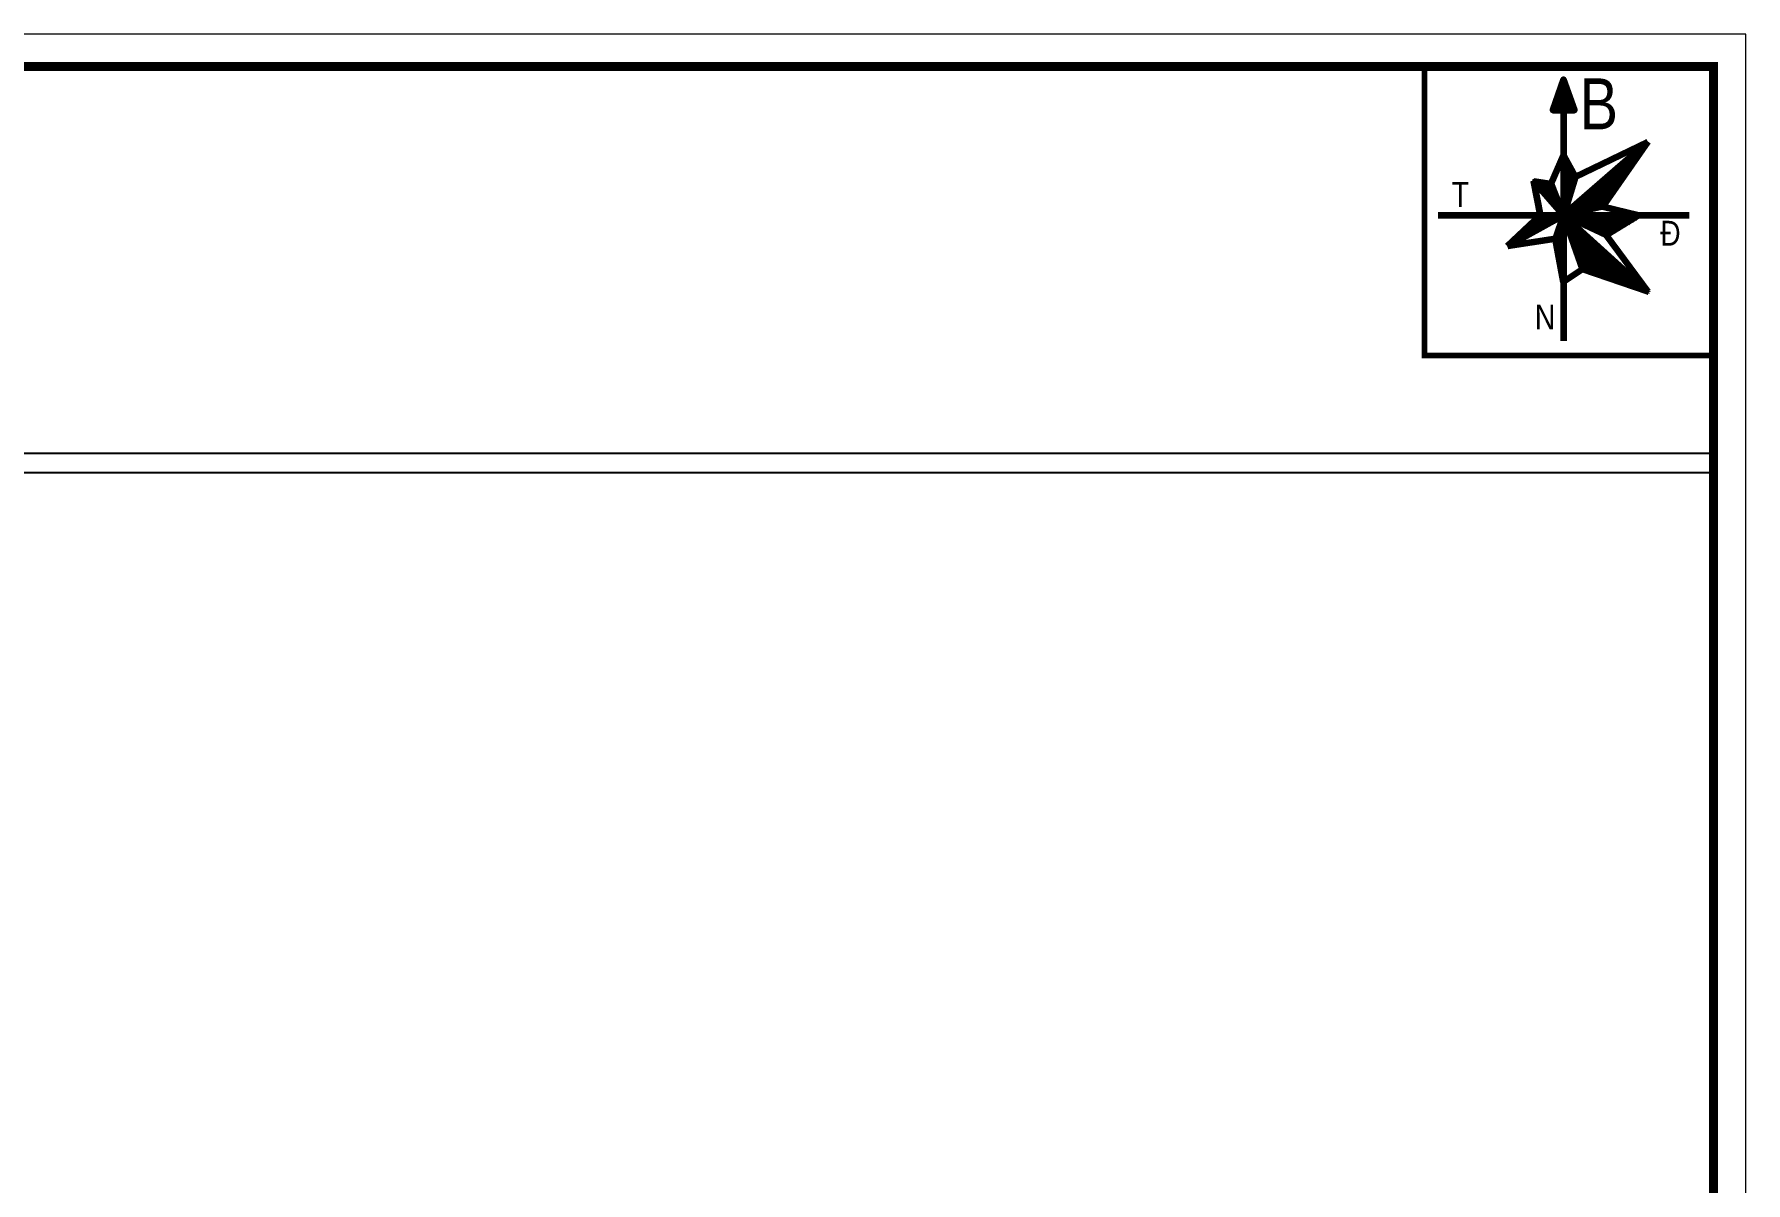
# Model space of a CAD drawing. Header units: inches. Extents: x 496359 to 501064, y 2374078 to 2377203.
# Drawn here: x 499058.2 to 499460, y 2376825.9 to 2377095.6 of the extents above; entities that cross this region are included whole.
import ezdxf

# ---------------------------------------------------------------- set-up
doc = ezdxf.new("R2010")
doc.units = ezdxf.units.IN
doc.header["$MEASUREMENT"] = 0
for name, color, linetype, lineweight in [('KHUNG', 5, 'Continuous', 106), ('khung ten QH', 7, 'Continuous', 20), ('Khungbo', 32, 'Continuous', 25)]:
    doc.layers.add(name, color=color, linetype=linetype, lineweight=lineweight)
doc.styles.add('Ten duong', font='', dxfattribs={"width": 0.85})
doc.styles.get('Ten duong').set_extended_font_data('.VnBlackH')
pattern_1 = [(45, (498618.859224, 2376502.723113), (-0.0211678553, 0.0211678553), [])]

msp = doc.modelspace()

# ---------------------------------------------------------------- hatches: boundary and pattern name
at = {"layer": 'KHUNG'}
h = msp.add_hatch(dxfattribs=at)
h.set_pattern_fill('ANSI31', color=150, scale=0.239487, style=0)
h.set_pattern_definition(pattern_1)
h.paths.add_polyline_path([(499417.27, 2377084.99), (499414.73, 2377077.72), (499417.27, 2377077.72), (499419.82, 2377077.72)])
h = msp.add_hatch(dxfattribs=at)
h.set_pattern_fill('ANSI31', color=150, scale=0.239487, style=0)
h.set_pattern_definition(pattern_1)
h.paths.add_polyline_path([(499437.06, 2377070.35), (499417.27, 2377053.09), (499417.27, 2377053.09), (499426.51, 2377055.17)])
h = msp.add_hatch(dxfattribs=at)
h.set_pattern_fill('ANSI31', color=150, scale=0.239487, style=0)
h.set_pattern_definition(pattern_1)
h.paths.add_polyline_path([(499420, 2377062.09), (499417.28, 2377067.1), (499417.27, 2377067.09), (499417.27, 2377053.09)])
h = msp.add_hatch(dxfattribs=at)
h.set_pattern_fill('ANSI31', color=150, scale=0.239487, style=0)
h.set_pattern_definition(pattern_1)
h.paths.add_polyline_path([(499414.38, 2377060.43), (499410.31, 2377061.06), (499417.27, 2377053.09)])
h = msp.add_hatch(dxfattribs=at)
h.set_pattern_fill('ANSI31', color=150, scale=0.239487, style=0)
h.set_pattern_definition(pattern_1)
h.paths.add_polyline_path([(499417.27, 2377053.09), (499411.8, 2377053.09), (499404.08, 2377045.82)])
h = msp.add_hatch(dxfattribs=at)
h.set_pattern_fill('ANSI31', color=150, scale=0.239487, style=0)
h.set_pattern_definition(pattern_1)
h.paths.add_polyline_path([(499417.27, 2377053.09), (499415.39, 2377047.56), (499417.27, 2377037.46), (499417.27, 2377037.46)])
h = msp.add_hatch(dxfattribs=at)
h.set_pattern_fill('ANSI31', color=150, scale=0.239487, style=0)
h.set_pattern_definition(pattern_1)
h.paths.add_polyline_path([(499434.91, 2377053.08), (499434.87, 2377053.09), (499417.27, 2377053.09), (499427.24, 2377048.37)])
h = msp.add_hatch(dxfattribs=at)
h.set_pattern_fill('ANSI31', color=150, scale=0.239487, style=0)
h.set_pattern_definition(pattern_1)
h.paths.add_polyline_path([(499437.06, 2377035.16), (499417.27, 2377053.09), (499421.71, 2377040.42)])

# ---------------------------------------------------------------- linework, layer by layer
at = {"color": 0}
for points in [[(499452.45, 2376997.12), (498024.7, 2376997.12)], [(499452.45, 2376992.58), (498024.7, 2376992.58)]]:
    msp.add_lwpolyline(points, dxfattribs=at)
at = {"layer": 'KHUNG', "color": 0}
for p, q in [((499417.27, 2377053.09), (499437.06, 2377070.35)), ((499420, 2377062.09), (499437.06, 2377070.35)), ((499437.06, 2377070.35), (499426.51, 2377055.17)), ((499414.38, 2377060.44), (499417.27, 2377067.09)), ((499417.27, 2377067.11), (499420, 2377062.09)), ((499411.8, 2377053.09), (499410.31, 2377061.06)), ((499410.31, 2377061.06), (499414.38, 2377060.44)), ((499404.08, 2377045.82), (499411.8, 2377053.09)), ((499426.51, 2377055.17), (499434.87, 2377053.09)), ((499434.92, 2377053.09), (499427.24, 2377048.37)), ((499434.87, 2377053.09), (499434.92, 2377053.09)), ((499427.24, 2377048.37), (499437.06, 2377035.16)), ((499415.39, 2377047.56), (499404.08, 2377045.82)), ((499417.27, 2377037.42), (499415.39, 2377047.56)), ((499421.71, 2377040.42), (499417.27, 2377037.46)), ((499437.06, 2377035.16), (499421.71, 2377040.42))]:
    msp.add_line(p, q, dxfattribs=at)
for points in [[(499417.27, 2377084.99), (499414.73, 2377077.72), (499419.82, 2377077.72)], [(499414.73, 2377077.72), (499417.27, 2377084.99), (499419.82, 2377077.72), (499417.27, 2377077.72)]]:
    msp.add_lwpolyline(points, close=True, dxfattribs=at)
for points in [[(499417.27, 2377077.72), (499417.27, 2377023.61)], [(499410.31, 2377061.06), (499417.27, 2377053.09)], [(499414.38, 2377060.44), (499417.27, 2377053.09)], [(499420, 2377062.09), (499417.27, 2377053.09)], [(499387.79, 2377053.09), (499446.75, 2377053.09)], [(499404.08, 2377045.82), (499417.27, 2377053.09)], [(499415.39, 2377047.56), (499417.27, 2377053.09)], [(499426.51, 2377055.17), (499417.27, 2377053.09)], [(499437.06, 2377035.16), (499417.27, 2377053.09)], [(499421.71, 2377040.42), (499417.27, 2377053.09)], [(499427.24, 2377048.37), (499417.27, 2377053.09)]]:
    msp.add_lwpolyline(points, dxfattribs=at)
at = {"layer": 'khung ten QH'}
msp.add_lwpolyline([(498017.11, 2377095.58), (498017.11, 2376074.98), (499460.03, 2376074.98), (499460.03, 2377095.58)], close=True, dxfattribs=at)
at = {"layer": 'Khungbo', "color": 0, "lineweight": 50}
for points, const_width in [([(498024.7, 2377088), (498024.7, 2376082.57), (499452.45, 2376082.57), (499452.45, 2377088)], 2.07), ([(499384.59, 2377020.14), (499452.45, 2377020.14), (499452.45, 2377088), (499384.59, 2377088)], 1.37)]:
    msp.add_lwpolyline(points, close=True, dxfattribs=dict(at, const_width=const_width))

# ---------------------------------------------------------------- texts
at = {"layer": 'KHUNG', "color": 0, "style": 'Ten duong', "width": 0.85}
for s, height, p in [('B', 11.97, (499420.98, 2377073.25)), ('t', 5.83, (499390.96, 2377055.05)), ('®', 5.83, (499439.95, 2377045.95)), ('n', 5.83, (499410.51, 2377026.26))]:
    msp.add_text(s, height=height, dxfattribs=at).set_placement(p)

doc.saveas('drawing.dxf')
